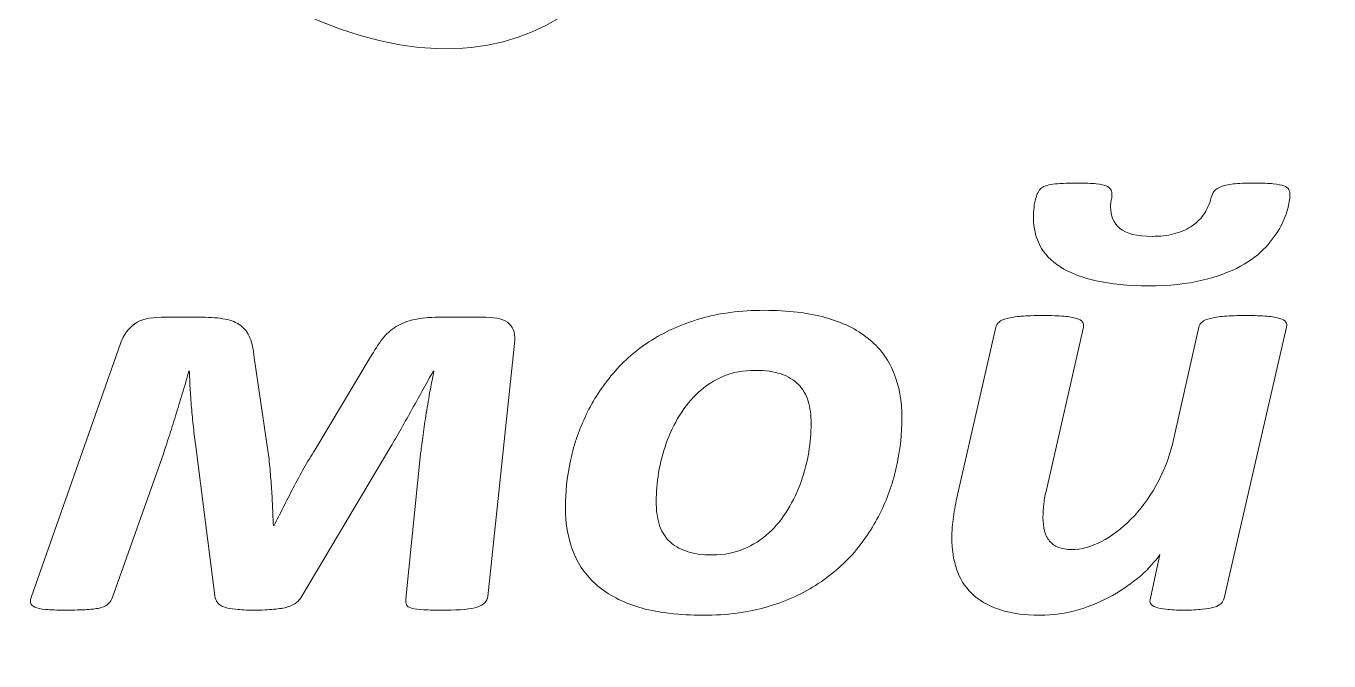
# Model space of a CAD drawing. Header units: millimetres. Extents: x -113 to 107, y -203 to 97.
# Drawn here: x 6.62 to 55.46, y -165.45 to -141.64 of the extents above; entities that cross this region are included whole.
import ezdxf

# ---------------------------------------------------------------- set-up
doc = ezdxf.new("R2010")
doc.units = ezdxf.units.MM
doc.header["$MEASUREMENT"] = 0
doc.layers.add('layer 1', color=7, linetype='Continuous')

msp = doc.modelspace()

# ---------------------------------------------------------------- linework, layer by layer
at = {"layer": 'layer 1', "color": 250, "lineweight": 9}
msp.add_open_spline([(-3.3033, -202.5771), (-75.337, -202.5771), (-113.3033, -118.6749), (-113.3033, -35.2346), (-113.3033, -35.2346), (-113.3033, 16.9181), (-86.5869, 71.1637), (-32.7617, 46.684), (-32.7617, 46.684), (-27.3094, 44.2044), (-23.9161, 50.394), (-26.9074, 56.0291), (-26.9074, 56.0291), (-26.9074, 56.0291), (-40.6664, 81.419), (-40.6664, 81.419), (-40.6664, 81.419), (-46.1561, 91.55), (-25.6913, 97.4228), (-3.3033, 97.4228), (-3.3033, 97.4228), (19.0847, 97.4228), (39.5495, 91.55), (34.0598, 81.419), (34.0598, 81.419), (34.0598, 81.419), (20.3008, 56.0291), (20.3008, 56.0291), (20.3008, 56.0291), (17.3095, 50.394), (20.7028, 44.2044), (26.1551, 46.684), (26.1551, 46.684), (79.9803, 71.1637), (106.6967, 16.9181), (106.6967, -35.2346), (106.6967, -35.2346), (106.6967, -118.6749), (68.7304, -202.5771), (-3.3033, -202.5771)], degree=3, knots=[0, 0, 0, 0, 0.1, 0.1, 0.1, 0.1, 0.2, 0.2, 0.2, 0.2, 0.3, 0.3, 0.3, 0.3, 0.4, 0.4, 0.4, 0.4, 0.5, 0.5, 0.5, 0.5, 0.6, 0.6, 0.6, 0.6, 0.7, 0.7, 0.7, 0.7, 0.8, 0.8, 0.8, 0.8, 0.9, 0.9, 0.9, 0.9, 1, 1, 1, 1], dxfattribs=at)
at = {"layer": 'layer 1', "color": 22, "lineweight": 9}
for points, knots in [([(-3.3033, -197.5771), (10.05, -197.5771), (22.7983, -194.5164), (34.6049, -188.1744), (34.6049, -188.1744), (58.1796, -175.511), (74.2704, -151.9016), (84.4597, -127.5536), (84.4597, -127.5536), (96.4413, -98.923), (101.7559, -66.2299), (101.7559, -35.2346), (101.7559, -35.2346), (101.7559, -33.2329), (101.7153, -31.2313), (101.6341, -29.2313), (101.6341, -29.2313), (101.0273, -14.2908), (98.1388, 1.4483), (92.1793, 15.1867), (92.1793, 15.1867), (87.2865, 26.4663), (79.7375, 37.5728), (68.7293, 43.4523), (68.7293, 43.4523), (55.6028, 50.4632), (41.2151, 48.0516), (28.1804, 42.1234), (28.1804, 42.1234), (25.1371, 40.7393), (21.7135, 40.7106), (18.8496, 42.5644), (18.8496, 42.5644), (13.5873, 45.9707), (13.1983, 53.2147), (15.9482, 58.3952), (15.9482, 58.3952), (15.9482, 58.3952), (15.9687, 58.4333), (15.9687, 58.4333), (15.9687, 58.4333), (15.9687, 58.4333), (29.7276, 83.8231), (29.7276, 83.8231), (29.7276, 83.8231), (29.8195, 83.9926), (30.0582, 84.4821), (30.016, 84.6966), (30.016, 84.6966), (29.9021, 85.2765), (28.6546, 86.2161), (28.2183, 86.5097), (28.2183, 86.5097), (26.1509, 87.9012), (23.3946, 88.8696), (21.0204, 89.5501), (21.0204, 89.5501), (13.4262, 91.727), (4.5658, 92.4228), (-3.3033, 92.4228), (-3.3033, 92.4228), (-11.1724, 92.4228), (-20.0328, 91.727), (-27.627, 89.5501), (-27.627, 89.5501), (-30.0012, 88.8696), (-32.7575, 87.9012), (-34.8249, 86.5097), (-34.8249, 86.5097), (-35.2612, 86.2161), (-36.5087, 85.2765), (-36.6226, 84.6966), (-36.6226, 84.6966), (-36.6648, 84.4821), (-36.4261, 83.9926), (-36.3342, 83.8232), (-36.3342, 83.8232), (-36.3342, 83.8232), (-22.5548, 58.3952), (-22.5548, 58.3952), (-22.5548, 58.3952), (-19.8049, 53.2147), (-20.1939, 45.9707), (-25.4562, 42.5644), (-25.4562, 42.5644), (-28.3201, 40.7106), (-31.7437, 40.7393), (-34.787, 42.1234), (-34.787, 42.1234), (-47.8217, 48.0516), (-62.2094, 50.4632), (-75.3359, 43.4523), (-75.3359, 43.4523), (-86.3441, 37.5728), (-93.8931, 26.4663), (-98.7859, 15.1867), (-98.7859, 15.1867), (-104.7454, 1.4483), (-107.6339, -14.2908), (-108.2407, -29.2313), (-108.2407, -29.2313), (-108.3219, -31.2313), (-108.3625, -33.2329), (-108.3625, -35.2346), (-108.3625, -35.2346), (-108.3625, -66.2299), (-103.0479, -98.923), (-91.0663, -127.5536), (-91.0663, -127.5536), (-80.877, -151.9016), (-64.7862, -175.511), (-41.2115, -188.1744), (-41.2115, -188.1744), (-29.4049, -194.5164), (-16.6566, -197.5771), (-3.3033, -197.5771)], [0, 0, 0, 0, 0.0344828, 0.0344828, 0.0344828, 0.0344828, 0.0689655, 0.0689655, 0.0689655, 0.0689655, 0.1034483, 0.1034483, 0.1034483, 0.1034483, 0.137931, 0.137931, 0.137931, 0.137931, 0.1724138, 0.1724138, 0.1724138, 0.1724138, 0.2068966, 0.2068966, 0.2068966, 0.2068966, 0.2413793, 0.2413793, 0.2413793, 0.2413793, 0.2758621, 0.2758621, 0.2758621, 0.2758621, 0.3103448, 0.3103448, 0.3103448, 0.3103448, 0.3448276, 0.3448276, 0.3448276, 0.3448276, 0.3793103, 0.3793103, 0.3793103, 0.3793103, 0.4137931, 0.4137931, 0.4137931, 0.4137931, 0.4482759, 0.4482759, 0.4482759, 0.4482759, 0.4827586, 0.4827586, 0.4827586, 0.4827586, 0.5172414, 0.5172414, 0.5172414, 0.5172414, 0.5517241, 0.5517241, 0.5517241, 0.5517241, 0.5862069, 0.5862069, 0.5862069, 0.5862069, 0.6206897, 0.6206897, 0.6206897, 0.6206897, 0.6551724, 0.6551724, 0.6551724, 0.6551724, 0.6896552, 0.6896552, 0.6896552, 0.6896552, 0.7241379, 0.7241379, 0.7241379, 0.7241379, 0.7586207, 0.7586207, 0.7586207, 0.7586207, 0.7931034, 0.7931034, 0.7931034, 0.7931034, 0.8275862, 0.8275862, 0.8275862, 0.8275862, 0.862069, 0.862069, 0.862069, 0.862069, 0.8965517, 0.8965517, 0.8965517, 0.8965517, 0.9310345, 0.9310345, 0.9310345, 0.9310345, 0.9655172, 0.9655172, 0.9655172, 0.9655172, 1, 1, 1, 1]), ([(29.2076, 84.588), (28.9729, 84.9595), (28.0748, 85.6456), (27.7806, 85.8436), (27.7806, 85.8436), (25.7641, 87.2007), (23.1262, 88.1151), (20.805, 88.7804), (20.805, 88.7804), (13.1947, 90.9619), (4.5877, 91.6228), (-3.3033, 91.6228), (-3.3033, 91.6228), (-11.1943, 91.6228), (-19.8013, 90.9619), (-27.4116, 88.7804), (-27.4116, 88.7804), (-29.7328, 88.1151), (-32.3707, 87.2007), (-34.3872, 85.8436), (-34.3872, 85.8436), (-34.6814, 85.6456), (-35.5795, 84.9595), (-35.8142, 84.588), (-35.8142, 84.588), (-35.7707, 84.4611), (-35.6873, 84.2932), (-35.6411, 84.2079), (-35.6411, 84.2079), (-35.6411, 84.2079), (-21.8593, 58.7753), (-21.8593, 58.7753), (-21.8593, 58.7753), (-18.9088, 53.2171), (-19.4145, 45.5256), (-25.0302, 41.8905), (-25.0302, 41.8905), (-28.1107, 39.8965), (-31.8302, 39.9016), (-35.111, 41.3937), (-35.111, 41.3937), (-38.9441, 43.137), (-42.9291, 44.5915), (-47.0201, 45.5774), (-47.0201, 45.5774), (-50.9956, 46.5355), (-55.0797, 47.049), (-59.1697, 46.9194), (-59.1697, 46.9194), (-64.7373, 46.7431), (-70.0348, 45.379), (-74.9669, 42.7448), (-74.9669, 42.7448), (-85.8063, 36.9554), (-93.2421, 25.9765), (-98.0621, 14.8651), (-98.0621, 14.8651), (-103.9943, 1.1896), (-106.8467, -14.3887), (-107.4508, -29.2642), (-107.4508, -29.2642), (-107.5315, -31.2532), (-107.572, -33.2439), (-107.572, -35.2346), (-107.572, -35.2346), (-107.572, -66.1742), (-102.2963, -98.6675), (-90.3383, -127.2416), (-90.3383, -127.2416), (-80.2203, -151.4195), (-64.2461, -174.8954), (-40.8409, -187.4678), (-40.8409, -187.4678), (-29.1554, -193.7447), (-16.5171, -196.7771), (-3.3033, -196.7771), (-3.3033, -196.7771), (9.9105, -196.7771), (22.5488, -193.7447), (34.2343, -187.4678), (34.2343, -187.4678), (57.6395, -174.8954), (73.6137, -151.4195), (83.7317, -127.2416), (83.7317, -127.2416), (95.6897, -98.6675), (100.9654, -66.1742), (100.9654, -35.2346), (100.9654, -35.2346), (100.9654, -33.2439), (100.9249, -31.2532), (100.8442, -29.2642), (100.8442, -29.2642), (100.2401, -14.3887), (97.3877, 1.1896), (91.4555, 14.8651), (91.4555, 14.8651), (86.6355, 25.9765), (79.1997, 36.9554), (68.3603, 42.7448), (68.3603, 42.7448), (63.4282, 45.379), (58.1307, 46.7431), (52.5631, 46.9194), (52.5631, 46.9194), (48.4731, 47.049), (44.389, 46.5355), (40.4135, 45.5774), (40.4135, 45.5774), (36.3225, 44.5915), (32.3375, 43.137), (28.5044, 41.3937), (28.5044, 41.3937), (25.2236, 39.9016), (21.5041, 39.8965), (18.4236, 41.8905), (18.4236, 41.8905), (12.8079, 45.5256), (12.3018, 53.2164), (15.2532, 58.7763), (15.2532, 58.7763), (15.2532, 58.7763), (15.2752, 58.8173), (15.2752, 58.8173), (15.2752, 58.8173), (15.2752, 58.8173), (29.0345, 84.2079), (29.0345, 84.2079), (29.0345, 84.2079), (29.0807, 84.2931), (29.1641, 84.4611), (29.2076, 84.588)], [0, 0, 0, 0, 0.030303, 0.030303, 0.030303, 0.030303, 0.0606061, 0.0606061, 0.0606061, 0.0606061, 0.0909091, 0.0909091, 0.0909091, 0.0909091, 0.1212121, 0.1212121, 0.1212121, 0.1212121, 0.1515152, 0.1515152, 0.1515152, 0.1515152, 0.1818182, 0.1818182, 0.1818182, 0.1818182, 0.2121212, 0.2121212, 0.2121212, 0.2121212, 0.2424242, 0.2424242, 0.2424242, 0.2424242, 0.2727273, 0.2727273, 0.2727273, 0.2727273, 0.3030303, 0.3030303, 0.3030303, 0.3030303, 0.3333333, 0.3333333, 0.3333333, 0.3333333, 0.3636364, 0.3636364, 0.3636364, 0.3636364, 0.3939394, 0.3939394, 0.3939394, 0.3939394, 0.4242424, 0.4242424, 0.4242424, 0.4242424, 0.4545455, 0.4545455, 0.4545455, 0.4545455, 0.4848485, 0.4848485, 0.4848485, 0.4848485, 0.5151515, 0.5151515, 0.5151515, 0.5151515, 0.5454545, 0.5454545, 0.5454545, 0.5454545, 0.5757576, 0.5757576, 0.5757576, 0.5757576, 0.6060606, 0.6060606, 0.6060606, 0.6060606, 0.6363636, 0.6363636, 0.6363636, 0.6363636, 0.6666667, 0.6666667, 0.6666667, 0.6666667, 0.6969697, 0.6969697, 0.6969697, 0.6969697, 0.7272727, 0.7272727, 0.7272727, 0.7272727, 0.7575758, 0.7575758, 0.7575758, 0.7575758, 0.7878788, 0.7878788, 0.7878788, 0.7878788, 0.8181818, 0.8181818, 0.8181818, 0.8181818, 0.8484848, 0.8484848, 0.8484848, 0.8484848, 0.8787879, 0.8787879, 0.8787879, 0.8787879, 0.9090909, 0.9090909, 0.9090909, 0.9090909, 0.9393939, 0.9393939, 0.9393939, 0.9393939, 0.969697, 0.969697, 0.969697, 0.969697, 1, 1, 1, 1]), ([(25.027, -117.0058), (41.7564, -131.0011), (8.7477, -131.9272), (17.8694, -126.6573), (17.8694, -126.6573), (36.0213, -116.1712), (34.9187, -148.6721), (17.5669, -141.4298), (17.5669, -141.4298), (13.3538, -139.6714), (15.9314, -137.0916), (18.4977, -136.8558), (18.4977, -136.8558), (20.8651, -136.6386), (21.9603, -138.4075), (19.4022, -138.9197)], [0, 0, 0, 0, 0.25, 0.25, 0.25, 0.25, 0.5, 0.5, 0.5, 0.5, 0.75, 0.75, 0.75, 0.75, 1, 1, 1, 1]), ([(53.9949, -147.9485), (53.9949, -148.0611), (53.9726, -148.2279), (53.9236, -148.4414), (53.9236, -148.4414), (53.8744, -148.6587), (53.7851, -148.8954), (53.651, -149.1476), (53.651, -149.1476), (53.5126, -149.4037), (53.3251, -149.6599), (53.0884, -149.9276), (53.0884, -149.9276), (52.8472, -150.1915), (52.5301, -150.4321), (52.1371, -150.6494), (52.1371, -150.6494), (51.7441, -150.8667), (51.2662, -151.0413), (50.7036, -151.1772), (50.7036, -151.1772), (50.1408, -151.313), (49.4754, -151.3828), (48.6983, -151.3828), (48.6983, -151.3828), (47.9302, -151.3828), (47.2737, -151.3207), (46.7288, -151.1927), (46.7288, -151.1927), (46.184, -151.0685), (45.7374, -150.8939), (45.389, -150.6727), (45.389, -150.6727), (45.0363, -150.4476), (44.7817, -150.1799), (44.6209, -149.8655), (44.6209, -149.8655), (44.4601, -149.5512), (44.3797, -149.2097), (44.3797, -148.8449), (44.3797, -148.8449), (44.3797, -148.7479), (44.3842, -148.6432), (44.3932, -148.5267), (44.3932, -148.5267), (44.402, -148.4142), (44.4155, -148.3094), (44.4378, -148.2085), (44.4378, -148.2085), (44.4601, -148.1115), (44.487, -148.0223), (44.5226, -147.9369), (44.5226, -147.9369), (44.5583, -147.8554), (44.5986, -147.7894), (44.6432, -147.7429), (44.6432, -147.7429), (44.737, -147.6614), (44.8933, -147.6032), (45.1076, -147.5721), (45.1076, -147.5721), (45.3175, -147.545), (45.6168, -147.5294), (46.0009, -147.5294), (46.0009, -147.5294), (46.318, -147.5294), (46.5591, -147.5372), (46.7333, -147.5566), (46.7333, -147.5566), (46.9075, -147.576), (47.0414, -147.6071), (47.1263, -147.6459), (47.1263, -147.6459), (47.2157, -147.6885), (47.2692, -147.739), (47.2915, -147.7933), (47.2915, -147.7933), (47.3138, -147.8515), (47.3228, -147.9136), (47.3228, -147.9835), (47.3228, -147.9835), (47.3228, -148.0494), (47.3138, -148.1193), (47.296, -148.1814), (47.296, -148.1814), (47.2781, -148.2473), (47.2692, -148.3288), (47.2692, -148.4258), (47.2692, -148.4258), (47.2692, -148.7596), (47.3853, -149.0273), (47.6175, -149.2291), (47.6175, -149.2291), (47.8498, -149.427), (48.2561, -149.5279), (48.8412, -149.5279), (48.8412, -149.5279), (49.127, -149.5279), (49.395, -149.4969), (49.6317, -149.4387), (49.6317, -149.4387), (49.8729, -149.3766), (50.0873, -149.2873), (50.2748, -149.1709), (50.2748, -149.1709), (50.4623, -149.0545), (50.6186, -148.9032), (50.7527, -148.7208), (50.7527, -148.7208), (50.8822, -148.5384), (50.976, -148.325), (51.0385, -148.0727), (51.0385, -148.0727), (51.0653, -147.9835), (51.1054, -147.902), (51.1591, -147.836), (51.1591, -147.836), (51.2082, -147.7662), (51.293, -147.7118), (51.4047, -147.6653), (51.4047, -147.6653), (51.5208, -147.6187), (51.6727, -147.5838), (51.8692, -147.5605), (51.8692, -147.5605), (52.0656, -147.5411), (52.3292, -147.5294), (52.6597, -147.5294), (52.6597, -147.5294), (52.9589, -147.5294), (53.1955, -147.5372), (53.3698, -147.5566), (53.3698, -147.5566), (53.5439, -147.576), (53.6734, -147.6032), (53.7672, -147.6342), (53.7672, -147.6342), (53.861, -147.6691), (53.9191, -147.7118), (53.9503, -147.7662), (53.9503, -147.7662), (53.9816, -147.8205), (53.9949, -147.8787), (53.9949, -147.9485)], [0, 0, 0, 0, 0.0277778, 0.0277778, 0.0277778, 0.0277778, 0.0555556, 0.0555556, 0.0555556, 0.0555556, 0.0833333, 0.0833333, 0.0833333, 0.0833333, 0.1111111, 0.1111111, 0.1111111, 0.1111111, 0.1388889, 0.1388889, 0.1388889, 0.1388889, 0.1666667, 0.1666667, 0.1666667, 0.1666667, 0.1944444, 0.1944444, 0.1944444, 0.1944444, 0.2222222, 0.2222222, 0.2222222, 0.2222222, 0.25, 0.25, 0.25, 0.25, 0.2777778, 0.2777778, 0.2777778, 0.2777778, 0.3055556, 0.3055556, 0.3055556, 0.3055556, 0.3333333, 0.3333333, 0.3333333, 0.3333333, 0.3611111, 0.3611111, 0.3611111, 0.3611111, 0.3888889, 0.3888889, 0.3888889, 0.3888889, 0.4166667, 0.4166667, 0.4166667, 0.4166667, 0.4444444, 0.4444444, 0.4444444, 0.4444444, 0.4722222, 0.4722222, 0.4722222, 0.4722222, 0.5, 0.5, 0.5, 0.5, 0.5277778, 0.5277778, 0.5277778, 0.5277778, 0.5555556, 0.5555556, 0.5555556, 0.5555556, 0.5833333, 0.5833333, 0.5833333, 0.5833333, 0.6111111, 0.6111111, 0.6111111, 0.6111111, 0.6388889, 0.6388889, 0.6388889, 0.6388889, 0.6666667, 0.6666667, 0.6666667, 0.6666667, 0.6944444, 0.6944444, 0.6944444, 0.6944444, 0.7222222, 0.7222222, 0.7222222, 0.7222222, 0.75, 0.75, 0.75, 0.75, 0.7777778, 0.7777778, 0.7777778, 0.7777778, 0.8055556, 0.8055556, 0.8055556, 0.8055556, 0.8333333, 0.8333333, 0.8333333, 0.8333333, 0.8611111, 0.8611111, 0.8611111, 0.8611111, 0.8888889, 0.8888889, 0.8888889, 0.8888889, 0.9166667, 0.9166667, 0.9166667, 0.9166667, 0.9444444, 0.9444444, 0.9444444, 0.9444444, 0.9722222, 0.9722222, 0.9722222, 0.9722222, 1, 1, 1, 1]), ([(39.4493, -156.3616), (39.4493, -156.9087), (39.3912, -157.4675), (39.2706, -158.0457), (39.2706, -158.0457), (39.1544, -158.6201), (38.9713, -159.1827), (38.7168, -159.7338), (38.7168, -159.7338), (38.4622, -160.2809), (38.1406, -160.797), (37.7432, -161.2782), (37.7432, -161.2782), (37.3457, -161.7594), (36.8679, -162.1863), (36.3141, -162.551), (36.3141, -162.551), (35.7603, -162.9197), (35.1262, -163.2107), (34.4116, -163.4203), (34.4116, -163.4203), (33.6971, -163.6337), (32.8887, -163.7385), (31.991, -163.7385), (31.991, -163.7385), (31.1113, -163.7385), (30.3476, -163.6492), (29.709, -163.4746), (29.709, -163.4746), (29.0659, -163.2961), (28.5344, -163.0322), (28.1057, -162.6869), (28.1057, -162.6869), (27.6769, -162.3454), (27.3598, -161.9185), (27.1499, -161.414), (27.1499, -161.414), (26.94, -160.9096), (26.8373, -160.3314), (26.8373, -159.6794), (26.8373, -159.6794), (26.8373, -159.1362), (26.8953, -158.5735), (27.0115, -157.9992), (27.0115, -157.9992), (27.1321, -157.421), (27.3152, -156.8622), (27.5698, -156.315), (27.5698, -156.315), (27.8198, -155.7717), (28.1459, -155.2517), (28.5433, -154.7628), (28.5433, -154.7628), (28.9408, -154.2738), (29.4142, -153.8509), (29.9679, -153.4861), (29.9679, -153.4861), (30.5217, -153.1213), (31.1603, -152.8342), (31.8749, -152.6207), (31.8749, -152.6207), (32.5895, -152.4073), (33.3978, -152.3025), (34.2955, -152.3025), (34.2955, -152.3025), (35.1753, -152.3025), (35.9346, -152.3918), (36.5777, -152.5703), (36.5777, -152.5703), (37.2163, -152.7488), (37.7521, -153.0088), (38.1809, -153.3541), (38.1809, -153.3541), (38.6096, -153.6995), (38.9267, -154.1225), (39.1366, -154.627), (39.1366, -154.627), (39.3465, -155.1314), (39.4493, -155.7096), (39.4493, -156.3616)], [0, 0, 0, 0, 0.05, 0.05, 0.05, 0.05, 0.1, 0.1, 0.1, 0.1, 0.15, 0.15, 0.15, 0.15, 0.2, 0.2, 0.2, 0.2, 0.25, 0.25, 0.25, 0.25, 0.3, 0.3, 0.3, 0.3, 0.35, 0.35, 0.35, 0.35, 0.4, 0.4, 0.4, 0.4, 0.45, 0.45, 0.45, 0.45, 0.5, 0.5, 0.5, 0.5, 0.55, 0.55, 0.55, 0.55, 0.6, 0.6, 0.6, 0.6, 0.65, 0.65, 0.65, 0.65, 0.7, 0.7, 0.7, 0.7, 0.75, 0.75, 0.75, 0.75, 0.8, 0.8, 0.8, 0.8, 0.85, 0.85, 0.85, 0.85, 0.9, 0.9, 0.9, 0.9, 0.95, 0.95, 0.95, 0.95, 1, 1, 1, 1]), ([(23.921, -163.0361), (23.9031, -163.2263), (23.7737, -163.3582), (23.5324, -163.4319), (23.5324, -163.4319), (23.2958, -163.5095), (22.8938, -163.5483), (22.3355, -163.5483), (22.3355, -163.5483), (21.9962, -163.5483), (21.7282, -163.5445), (21.5273, -163.5367), (21.5273, -163.5367), (21.3262, -163.5289), (21.1744, -163.5095), (21.0673, -163.4785), (21.0673, -163.4785), (20.9645, -163.4475), (20.8975, -163.4048), (20.8797, -163.3466), (20.8797, -163.3466), (20.8574, -163.2922), (20.8484, -163.2185), (20.8574, -163.1254), (20.8574, -163.1254), (20.8574, -163.1254), (21.4067, -157.681), (21.4067, -157.681), (21.4067, -157.681), (21.4245, -157.5219), (21.4513, -157.3162), (21.487, -157.0678), (21.487, -157.0678), (21.5228, -156.8156), (21.5585, -156.5478), (21.6031, -156.2646), (21.6031, -156.2646), (21.6478, -155.9813), (21.6969, -155.6941), (21.7461, -155.3992), (21.7461, -155.3992), (21.7997, -155.1082), (21.8532, -154.8365), (21.9068, -154.5882), (21.9068, -154.5882), (21.9068, -154.5882), (21.88, -154.5882), (21.88, -154.5882), (21.88, -154.5882), (21.7639, -154.7938), (21.6389, -155.015), (21.505, -155.2595), (21.505, -155.2595), (21.3709, -155.5001), (21.2324, -155.7484), (21.094, -155.9968), (21.094, -155.9968), (20.9555, -156.249), (20.8127, -156.4974), (20.6743, -156.7419), (20.6743, -156.7419), (20.5358, -156.9902), (20.4107, -157.2114), (20.2946, -157.4093), (20.2946, -157.4093), (20.2946, -157.4093), (16.9586, -163.0245), (16.9586, -163.0245), (16.9586, -163.0245), (16.905, -163.1137), (16.838, -163.1952), (16.7575, -163.2612), (16.7575, -163.2612), (16.6727, -163.331), (16.5611, -163.3854), (16.4226, -163.4281), (16.4226, -163.4281), (16.2842, -163.4707), (16.11, -163.4979), (15.9045, -163.5173), (15.9045, -163.5173), (15.6991, -163.5367), (15.4535, -163.5483), (15.1677, -163.5483), (15.1677, -163.5483), (14.8864, -163.5483), (14.6586, -163.5367), (14.4799, -163.5173), (14.4799, -163.5173), (14.3013, -163.4979), (14.154, -163.4707), (14.0333, -163.4281), (14.0333, -163.4281), (13.9172, -163.3854), (13.8324, -163.331), (13.7878, -163.2612), (13.7878, -163.2612), (13.7386, -163.1952), (13.7073, -163.1098), (13.6895, -163.0128), (13.6895, -163.0128), (13.6895, -163.0128), (12.9839, -157.4093), (12.9839, -157.4093), (12.9839, -157.4093), (12.9481, -157.1881), (12.9169, -156.9514), (12.8901, -156.6953), (12.8901, -156.6953), (12.8633, -156.4431), (12.8409, -156.1908), (12.8186, -155.9425), (12.8186, -155.9425), (12.7963, -155.6902), (12.7784, -155.4496), (12.765, -155.2207), (12.765, -155.2207), (12.7516, -154.9879), (12.7471, -154.7783), (12.7471, -154.5882), (12.7471, -154.5882), (12.7471, -154.5882), (12.7203, -154.5882), (12.7203, -154.5882), (12.7203, -154.5882), (12.6578, -154.8171), (12.5864, -155.0655), (12.5059, -155.3332), (12.5059, -155.3332), (12.4211, -155.601), (12.3363, -155.8765), (12.2558, -156.152), (12.2558, -156.152), (12.171, -156.4275), (12.0862, -156.6992), (12.0013, -156.9631), (12.0013, -156.9631), (11.912, -157.2308), (11.8361, -157.4675), (11.7647, -157.681), (11.7647, -157.681), (11.7647, -157.681), (9.8532, -163.0594), (9.8532, -163.0594), (9.8532, -163.0594), (9.8219, -163.1564), (9.7727, -163.2379), (9.7103, -163.3039), (9.7103, -163.3039), (9.6478, -163.366), (9.554, -163.4164), (9.4245, -163.4552), (9.4245, -163.4552), (9.2904, -163.494), (9.1208, -163.5173), (8.9109, -163.5289), (8.9109, -163.5289), (8.7054, -163.5406), (8.4285, -163.5483), (8.0891, -163.5483), (8.0891, -163.5483), (7.7765, -163.5483), (7.5264, -163.5406), (7.3478, -163.5251), (7.3478, -163.5251), (7.1691, -163.5095), (7.0352, -163.4785), (6.9414, -163.4397), (6.9414, -163.4397), (6.8521, -163.397), (6.7985, -163.3427), (6.7851, -163.2806), (6.7851, -163.2806), (6.7716, -163.2146), (6.7851, -163.1331), (6.8208, -163.0361), (6.8208, -163.0361), (6.8208, -163.0361), (10.1569, -153.5404), (10.1569, -153.5404), (10.1569, -153.5404), (10.2775, -153.2144), (10.4561, -152.97), (10.6927, -152.807), (10.6927, -152.807), (10.9295, -152.644), (11.2555, -152.5625), (11.6753, -152.5625), (11.6753, -152.5625), (11.6753, -152.5625), (13.2027, -152.5625), (13.2027, -152.5625), (13.2027, -152.5625), (13.551, -152.5625), (13.8458, -152.5858), (14.0825, -152.6324), (14.0825, -152.6324), (14.3147, -152.6789), (14.5112, -152.7565), (14.6631, -152.873), (14.6631, -152.873), (14.8149, -152.9855), (14.931, -153.1407), (15.0113, -153.3386), (15.0113, -153.3386), (15.0873, -153.5327), (15.1409, -153.781), (15.1677, -154.0759), (15.1677, -154.0759), (15.1677, -154.0759), (15.6768, -157.5568), (15.6768, -157.5568), (15.6768, -157.5568), (15.7126, -157.7819), (15.7394, -158.0186), (15.7617, -158.2669), (15.7617, -158.2669), (15.784, -158.5114), (15.8019, -158.7598), (15.8197, -159.0042), (15.8197, -159.0042), (15.8376, -159.2526), (15.851, -159.4893), (15.8599, -159.7221), (15.8599, -159.7221), (15.8689, -159.9511), (15.8778, -160.1684), (15.8867, -160.3741), (15.8867, -160.3741), (15.8867, -160.3741), (15.9135, -160.3741), (15.9135, -160.3741), (15.9135, -160.3741), (16.0163, -160.1684), (16.1324, -159.9472), (16.2529, -159.7027), (16.2529, -159.7027), (16.3735, -159.4621), (16.503, -159.2138), (16.6326, -158.9654), (16.6326, -158.9654), (16.762, -158.7132), (16.896, -158.4687), (17.03, -158.2242), (17.03, -158.2242), (17.1684, -157.9836), (17.3025, -157.7547), (17.4453, -157.5451), (17.4453, -157.5451), (17.4453, -157.5451), (19.522, -154.0759), (19.522, -154.0759), (19.522, -154.0759), (19.6738, -153.8043), (19.8213, -153.5715), (19.9731, -153.3774), (19.9731, -153.3774), (20.1293, -153.1834), (20.2991, -153.0282), (20.4912, -152.9118), (20.4912, -152.9118), (20.6831, -152.7953), (20.9065, -152.7061), (21.1655, -152.6479), (21.1655, -152.6479), (21.4245, -152.5936), (21.7327, -152.5625), (22.0899, -152.5625), (22.0899, -152.5625), (22.0899, -152.5625), (23.854, -152.5625), (23.854, -152.5625), (23.854, -152.5625), (24.2648, -152.5625), (24.5552, -152.644), (24.7293, -152.807), (24.7293, -152.807), (24.9036, -152.97), (24.9706, -153.2144), (24.9259, -153.5404), (24.9259, -153.5404), (24.9259, -153.5404), (23.921, -163.0361), (23.921, -163.0361)], [0, 0, 0, 0, 0.0140845, 0.0140845, 0.0140845, 0.0140845, 0.028169, 0.028169, 0.028169, 0.028169, 0.0422535, 0.0422535, 0.0422535, 0.0422535, 0.056338, 0.056338, 0.056338, 0.056338, 0.0704225, 0.0704225, 0.0704225, 0.0704225, 0.084507, 0.084507, 0.084507, 0.084507, 0.0985915, 0.0985915, 0.0985915, 0.0985915, 0.1126761, 0.1126761, 0.1126761, 0.1126761, 0.1267606, 0.1267606, 0.1267606, 0.1267606, 0.1408451, 0.1408451, 0.1408451, 0.1408451, 0.1549296, 0.1549296, 0.1549296, 0.1549296, 0.1690141, 0.1690141, 0.1690141, 0.1690141, 0.1830986, 0.1830986, 0.1830986, 0.1830986, 0.1971831, 0.1971831, 0.1971831, 0.1971831, 0.2112676, 0.2112676, 0.2112676, 0.2112676, 0.2253521, 0.2253521, 0.2253521, 0.2253521, 0.2394366, 0.2394366, 0.2394366, 0.2394366, 0.2535211, 0.2535211, 0.2535211, 0.2535211, 0.2676056, 0.2676056, 0.2676056, 0.2676056, 0.2816901, 0.2816901, 0.2816901, 0.2816901, 0.2957746, 0.2957746, 0.2957746, 0.2957746, 0.3098592, 0.3098592, 0.3098592, 0.3098592, 0.3239437, 0.3239437, 0.3239437, 0.3239437, 0.3380282, 0.3380282, 0.3380282, 0.3380282, 0.3521127, 0.3521127, 0.3521127, 0.3521127, 0.3661972, 0.3661972, 0.3661972, 0.3661972, 0.3802817, 0.3802817, 0.3802817, 0.3802817, 0.3943662, 0.3943662, 0.3943662, 0.3943662, 0.4084507, 0.4084507, 0.4084507, 0.4084507, 0.4225352, 0.4225352, 0.4225352, 0.4225352, 0.4366197, 0.4366197, 0.4366197, 0.4366197, 0.4507042, 0.4507042, 0.4507042, 0.4507042, 0.4647887, 0.4647887, 0.4647887, 0.4647887, 0.4788732, 0.4788732, 0.4788732, 0.4788732, 0.4929577, 0.4929577, 0.4929577, 0.4929577, 0.5070423, 0.5070423, 0.5070423, 0.5070423, 0.5211268, 0.5211268, 0.5211268, 0.5211268, 0.5352113, 0.5352113, 0.5352113, 0.5352113, 0.5492958, 0.5492958, 0.5492958, 0.5492958, 0.5633803, 0.5633803, 0.5633803, 0.5633803, 0.5774648, 0.5774648, 0.5774648, 0.5774648, 0.5915493, 0.5915493, 0.5915493, 0.5915493, 0.6056338, 0.6056338, 0.6056338, 0.6056338, 0.6197183, 0.6197183, 0.6197183, 0.6197183, 0.6338028, 0.6338028, 0.6338028, 0.6338028, 0.6478873, 0.6478873, 0.6478873, 0.6478873, 0.6619718, 0.6619718, 0.6619718, 0.6619718, 0.6760563, 0.6760563, 0.6760563, 0.6760563, 0.6901408, 0.6901408, 0.6901408, 0.6901408, 0.7042254, 0.7042254, 0.7042254, 0.7042254, 0.7183099, 0.7183099, 0.7183099, 0.7183099, 0.7323944, 0.7323944, 0.7323944, 0.7323944, 0.7464789, 0.7464789, 0.7464789, 0.7464789, 0.7605634, 0.7605634, 0.7605634, 0.7605634, 0.7746479, 0.7746479, 0.7746479, 0.7746479, 0.7887324, 0.7887324, 0.7887324, 0.7887324, 0.8028169, 0.8028169, 0.8028169, 0.8028169, 0.8169014, 0.8169014, 0.8169014, 0.8169014, 0.8309859, 0.8309859, 0.8309859, 0.8309859, 0.8450704, 0.8450704, 0.8450704, 0.8450704, 0.8591549, 0.8591549, 0.8591549, 0.8591549, 0.8732394, 0.8732394, 0.8732394, 0.8732394, 0.8873239, 0.8873239, 0.8873239, 0.8873239, 0.9014085, 0.9014085, 0.9014085, 0.9014085, 0.915493, 0.915493, 0.915493, 0.915493, 0.9295775, 0.9295775, 0.9295775, 0.9295775, 0.943662, 0.943662, 0.943662, 0.943662, 0.9577465, 0.9577465, 0.9577465, 0.9577465, 0.971831, 0.971831, 0.971831, 0.971831, 0.9859155, 0.9859155, 0.9859155, 0.9859155, 1, 1, 1, 1]), ([(51.5253, -163.1021), (51.5074, -163.1797), (51.4717, -163.2457), (51.4136, -163.3039), (51.4136, -163.3039), (51.3555, -163.3582), (51.2707, -163.4048), (51.1546, -163.4397), (51.1546, -163.4397), (51.034, -163.4746), (50.8822, -163.4979), (50.6991, -163.5173), (50.6991, -163.5173), (50.516, -163.5367), (50.2927, -163.5483), (50.0203, -163.5483), (50.0203, -163.5483), (49.7523, -163.5483), (49.529, -163.5367), (49.3592, -163.5173), (49.3592, -163.5173), (49.1896, -163.4979), (49.0557, -163.4746), (48.9619, -163.4397), (48.9619, -163.4397), (48.8636, -163.4048), (48.8011, -163.3582), (48.7698, -163.3039), (48.7698, -163.3039), (48.743, -163.2457), (48.7385, -163.1797), (48.7653, -163.1021), (48.7653, -163.1021), (48.7653, -163.1021), (49.1181, -161.4567), (49.1181, -161.4567), (49.1181, -161.4567), (48.9439, -161.7206), (48.7028, -161.9884), (48.3991, -162.2561), (48.3991, -162.2561), (48.091, -162.5239), (47.7426, -162.7722), (47.3451, -162.9934), (47.3451, -162.9934), (46.9476, -163.2185), (46.5189, -163.397), (46.0544, -163.5367), (46.0544, -163.5367), (45.5944, -163.6725), (45.1166, -163.7385), (44.6298, -163.7385), (44.6298, -163.7385), (44.018, -163.7385), (43.5044, -163.6648), (43.0801, -163.5173), (43.0801, -163.5173), (42.6558, -163.3698), (42.3164, -163.1681), (42.0574, -162.9158), (42.0574, -162.9158), (41.8028, -162.6636), (41.6153, -162.357), (41.4947, -162), (41.4947, -162), (41.3786, -161.643), (41.3205, -161.2588), (41.3205, -160.8397), (41.3205, -160.8397), (41.3205, -160.5836), (41.3384, -160.3197), (41.3786, -160.052), (41.3786, -160.052), (41.4188, -159.7803), (41.4679, -159.5087), (41.5304, -159.2254), (41.5304, -159.2254), (41.5304, -159.2254), (42.9685, -152.9389), (42.9685, -152.9389), (42.9685, -152.9389), (42.9864, -152.8652), (43.0265, -152.7992), (43.0935, -152.741), (43.0935, -152.741), (43.1605, -152.6828), (43.2588, -152.6401), (43.3927, -152.6052), (43.3927, -152.6052), (43.5312, -152.5703), (43.7054, -152.5431), (43.9242, -152.5237), (43.9242, -152.5237), (44.143, -152.5043), (44.4065, -152.4965), (44.7236, -152.4965), (44.7236, -152.4965), (45.0451, -152.4965), (45.3087, -152.5043), (45.5141, -152.5237), (45.5141, -152.5237), (45.7195, -152.5431), (45.8758, -152.5703), (45.9919, -152.6052), (45.9919, -152.6052), (46.1036, -152.6401), (46.1795, -152.6828), (46.2197, -152.741), (46.2197, -152.741), (46.2599, -152.7992), (46.2688, -152.8652), (46.251, -152.9389), (46.251, -152.9389), (46.251, -152.9389), (44.8665, -159.0314), (44.8665, -159.0314), (44.8665, -159.0314), (44.8219, -159.1983), (44.7906, -159.3729), (44.7682, -159.5553), (44.7682, -159.5553), (44.7459, -159.7376), (44.737, -159.9123), (44.737, -160.0791), (44.737, -160.0791), (44.737, -160.2615), (44.7549, -160.4245), (44.795, -160.572), (44.795, -160.572), (44.8352, -160.7233), (44.8978, -160.8475), (44.9826, -160.9561), (44.9826, -160.9561), (45.0719, -161.0609), (45.1836, -161.1385), (45.3175, -161.1929), (45.3175, -161.1929), (45.4515, -161.2472), (45.6168, -161.2743), (45.8088, -161.2743), (45.8088, -161.2743), (46.1661, -161.2743), (46.5368, -161.1735), (46.9253, -160.9717), (46.9253, -160.9717), (47.3138, -160.7699), (47.6845, -160.4944), (48.0329, -160.1412), (48.0329, -160.1412), (48.3812, -159.7881), (48.6938, -159.3729), (48.9662, -158.8917), (48.9662, -158.8917), (49.2431, -158.4105), (49.4486, -157.8905), (49.587, -157.3278), (49.587, -157.3278), (49.587, -157.3278), (50.583, -152.9389), (50.583, -152.9389), (50.583, -152.9389), (50.5919, -152.8652), (50.6321, -152.7992), (50.6991, -152.741), (50.6991, -152.741), (50.7705, -152.6828), (50.8732, -152.6401), (51.0073, -152.6052), (51.0073, -152.6052), (51.1457, -152.5703), (51.3199, -152.5431), (51.5386, -152.5237), (51.5386, -152.5237), (51.7575, -152.5043), (52.021, -152.4965), (52.3381, -152.4965), (52.3381, -152.4965), (52.6597, -152.4965), (52.9231, -152.5043), (53.1285, -152.5237), (53.1285, -152.5237), (53.334, -152.5431), (53.4948, -152.5703), (53.6109, -152.6052), (53.6109, -152.6052), (53.7315, -152.6401), (53.8074, -152.6828), (53.8431, -152.741), (53.8431, -152.741), (53.8744, -152.7992), (53.8833, -152.8652), (53.8654, -152.9389), (53.8654, -152.9389), (53.8654, -152.9389), (51.5253, -163.1021), (51.5253, -163.1021)], [0, 0, 0, 0, 0.0204082, 0.0204082, 0.0204082, 0.0204082, 0.0408163, 0.0408163, 0.0408163, 0.0408163, 0.0612245, 0.0612245, 0.0612245, 0.0612245, 0.0816327, 0.0816327, 0.0816327, 0.0816327, 0.1020408, 0.1020408, 0.1020408, 0.1020408, 0.122449, 0.122449, 0.122449, 0.122449, 0.1428571, 0.1428571, 0.1428571, 0.1428571, 0.1632653, 0.1632653, 0.1632653, 0.1632653, 0.1836735, 0.1836735, 0.1836735, 0.1836735, 0.2040816, 0.2040816, 0.2040816, 0.2040816, 0.2244898, 0.2244898, 0.2244898, 0.2244898, 0.244898, 0.244898, 0.244898, 0.244898, 0.2653061, 0.2653061, 0.2653061, 0.2653061, 0.2857143, 0.2857143, 0.2857143, 0.2857143, 0.3061224, 0.3061224, 0.3061224, 0.3061224, 0.3265306, 0.3265306, 0.3265306, 0.3265306, 0.3469388, 0.3469388, 0.3469388, 0.3469388, 0.3673469, 0.3673469, 0.3673469, 0.3673469, 0.3877551, 0.3877551, 0.3877551, 0.3877551, 0.4081633, 0.4081633, 0.4081633, 0.4081633, 0.4285714, 0.4285714, 0.4285714, 0.4285714, 0.4489796, 0.4489796, 0.4489796, 0.4489796, 0.4693878, 0.4693878, 0.4693878, 0.4693878, 0.4897959, 0.4897959, 0.4897959, 0.4897959, 0.5102041, 0.5102041, 0.5102041, 0.5102041, 0.5306122, 0.5306122, 0.5306122, 0.5306122, 0.5510204, 0.5510204, 0.5510204, 0.5510204, 0.5714286, 0.5714286, 0.5714286, 0.5714286, 0.5918367, 0.5918367, 0.5918367, 0.5918367, 0.6122449, 0.6122449, 0.6122449, 0.6122449, 0.6326531, 0.6326531, 0.6326531, 0.6326531, 0.6530612, 0.6530612, 0.6530612, 0.6530612, 0.6734694, 0.6734694, 0.6734694, 0.6734694, 0.6938776, 0.6938776, 0.6938776, 0.6938776, 0.7142857, 0.7142857, 0.7142857, 0.7142857, 0.7346939, 0.7346939, 0.7346939, 0.7346939, 0.755102, 0.755102, 0.755102, 0.755102, 0.7755102, 0.7755102, 0.7755102, 0.7755102, 0.7959184, 0.7959184, 0.7959184, 0.7959184, 0.8163265, 0.8163265, 0.8163265, 0.8163265, 0.8367347, 0.8367347, 0.8367347, 0.8367347, 0.8571429, 0.8571429, 0.8571429, 0.8571429, 0.877551, 0.877551, 0.877551, 0.877551, 0.8979592, 0.8979592, 0.8979592, 0.8979592, 0.9183673, 0.9183673, 0.9183673, 0.9183673, 0.9387755, 0.9387755, 0.9387755, 0.9387755, 0.9591837, 0.9591837, 0.9591837, 0.9591837, 0.9795918, 0.9795918, 0.9795918, 0.9795918, 1, 1, 1, 1]), ([(36.0462, -156.5556), (36.0462, -156.2374), (36.0104, -155.9541), (35.9346, -155.7096), (35.9346, -155.7096), (35.8631, -155.4613), (35.738, -155.2517), (35.5684, -155.081), (35.5684, -155.081), (35.3986, -154.9102), (35.1797, -154.7822), (34.9163, -154.6891), (34.9163, -154.6891), (34.6484, -154.5998), (34.3268, -154.5532), (33.9426, -154.5532), (33.9426, -154.5532), (33.505, -154.5532), (33.112, -154.627), (32.7637, -154.7744), (32.7637, -154.7744), (32.4153, -154.9219), (32.1026, -155.1237), (31.8259, -155.372), (31.8259, -155.372), (31.5533, -155.6243), (31.3167, -155.9114), (31.1157, -156.2413), (31.1157, -156.2413), (30.9147, -156.5711), (30.7495, -156.9204), (30.6155, -157.2813), (30.6155, -157.2813), (30.486, -157.646), (30.3922, -158.0147), (30.3297, -158.3911), (30.3297, -158.3911), (30.2671, -158.7675), (30.2404, -159.1245), (30.2404, -159.466), (30.2404, -159.466), (30.2404, -159.7842), (30.2761, -160.0675), (30.3476, -160.3197), (30.3476, -160.3197), (30.4235, -160.5681), (30.544, -160.7776), (30.7138, -160.9484), (30.7138, -160.9484), (30.8879, -161.1191), (31.1023, -161.2511), (31.3702, -161.3403), (31.3702, -161.3403), (31.6338, -161.4335), (31.9598, -161.4761), (32.3439, -161.4761), (32.3439, -161.4761), (32.7815, -161.4761), (33.1746, -161.4024), (33.5229, -161.2549), (33.5229, -161.2549), (33.8712, -161.1075), (34.1839, -160.9057), (34.4563, -160.6535), (34.4563, -160.6535), (34.7332, -160.4012), (34.9699, -160.1063), (35.1708, -159.7765), (35.1708, -159.7765), (35.3718, -159.4466), (35.537, -159.1012), (35.6665, -158.7326), (35.6665, -158.7326), (35.8005, -158.3639), (35.8943, -157.9953), (35.9569, -157.6228), (35.9569, -157.6228), (36.0149, -157.2541), (36.0462, -156.8971), (36.0462, -156.5556)], [0, 0, 0, 0, 0.05, 0.05, 0.05, 0.05, 0.1, 0.1, 0.1, 0.1, 0.15, 0.15, 0.15, 0.15, 0.2, 0.2, 0.2, 0.2, 0.25, 0.25, 0.25, 0.25, 0.3, 0.3, 0.3, 0.3, 0.35, 0.35, 0.35, 0.35, 0.4, 0.4, 0.4, 0.4, 0.45, 0.45, 0.45, 0.45, 0.5, 0.5, 0.5, 0.5, 0.55, 0.55, 0.55, 0.55, 0.6, 0.6, 0.6, 0.6, 0.65, 0.65, 0.65, 0.65, 0.7, 0.7, 0.7, 0.7, 0.75, 0.75, 0.75, 0.75, 0.8, 0.8, 0.8, 0.8, 0.85, 0.85, 0.85, 0.85, 0.9, 0.9, 0.9, 0.9, 0.95, 0.95, 0.95, 0.95, 1, 1, 1, 1])]:
    msp.add_open_spline(points, degree=3, knots=knots, dxfattribs=at)

doc.saveas('drawing.dxf')
